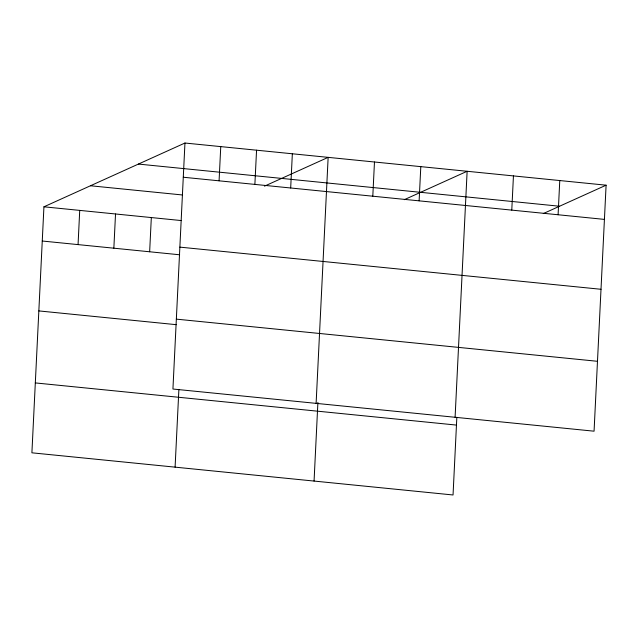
<?xml version="1.0" encoding="UTF-8"?>
<svg xmlns="http://www.w3.org/2000/svg" width="638" height="638" viewBox="0 0 638 638"><rect width="100%" height="100%" fill="white"/><g stroke="black" fill="none" stroke-linecap="round" stroke-linejoin="round"><path stroke-width="0.96" d="M184.956 143.024L172.93 389.028L594.066 431.192L606.1 185.187L184.956 143.024L43.934 206.808L31.9 452.813L453.044 494.976L456.84 417.3M78.059 244.601L79.726 210.396M113.851 248.19L115.526 213.977M149.651 251.771L151.326 217.558M175.091 467.152L178.887 389.475M219.081 180.817L220.756 146.604M254.881 184.406L256.556 150.193M290.681 187.987L292.348 153.774M316.113 403.368L328.147 157.355L264.483 186.152M314.063 481.06L317.907 402.411M372.799 196.209L374.474 161.996M419.126 200.842L420.801 166.63M455.093 417.276L467.128 171.271L404.317 199.678M511.78 210.117L513.446 175.913M558.098 214.759L559.773 180.546M543.289 213.594L606.1 185.187M138.422 164.07L559.558 206.234M183.289 177.236L604.425 219.392M90.468 185.762L182.38 194.965M43.934 206.808L181.312 220.565M179.868 247.129L601.012 289.285M42.26 241.02L179.645 254.777M176.343 319.136L597.487 361.299M38.838 310.913L176.224 324.67M35.321 382.92L456.457 425.083"/></g></svg>
